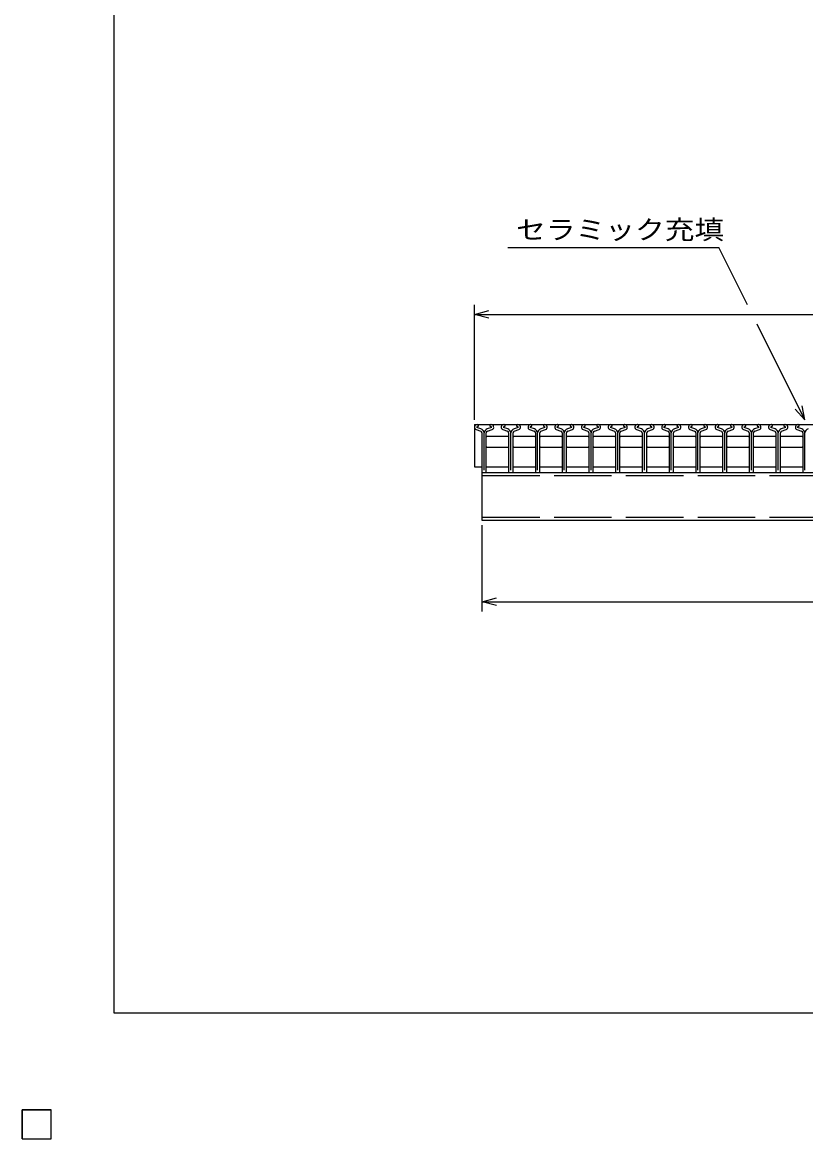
# Model space of a CAD drawing. Units: millimetres, scale not verified. Extents: x -1820 to 1736, y -1282 to 1048.
# Drawn here: x -1820 to -1002, y -1282 to -117 of the extents above; entities that cross this region are included whole.
import ezdxf
from ezdxf.enums import TextEntityAlignment as Align

# ---------------------------------------------------------------- set-up
doc = ezdxf.new("R2010")
doc.units = ezdxf.units.MM
doc.header["$LTSCALE"] = 10
doc.linetypes.add('DASHED', pattern=[7.5, 6, -1.5])
for name, color, linetype, lineweight in [('0_2', 150, 'Continuous', 25), ('16', 3, 'Continuous', 25), ('22', 2, 'Continuous', 25)]:
    doc.layers.add(name, color=color, linetype=linetype, lineweight=lineweight)
doc.styles.add('ベクトル', font='')
doc.styles.get('ベクトル').set_extended_font_data('ベクトル')

msp = doc.modelspace()

# ---------------------------------------------------------------- linework, layer by layer
at = {"layer": '0_2'}
for p, q in [((-1724, -1151.5), (-1724, 1048.5)), ((1736, -1151.5), (-1724, -1151.5))]:
    msp.add_line(p, q, dxfattribs=at)
at = {"layer": '16'}
for p, q in [((-1348, -537), (-352, -537)), ((-1348, -537), (-1348, -581)), ((-1346.38, -542.18), (-1341.51, -543.89)), ((-1341.3, -541.53), (-1345.62, -540.01)), ((-1345.46, -539.31), (-1344.02, -538.61)), ((-1344.02, -538.61), (-1344.02, -538.38)), ((-1340.31, -545.59), (-1340.31, -586.31)), ((-1338, -584.71), (-1338, -545.64)), ((-1335.71, -586.31), (-1335.71, -545.59)), ((-1330.4, -540.01), (-1334.72, -541.53)), ((-1334.51, -543.89), (-1329.64, -542.18)), ((-1332, -538.38), (-1332, -538.61)), ((-1332, -538.61), (-1330.56, -539.31)), ((-1318.48, -542.18), (-1313.61, -543.89)), ((-1313.4, -541.53), (-1317.72, -540.01)), ((-1317.56, -539.31), (-1316.12, -538.61)), ((-1316.12, -538.61), (-1316.12, -538.38)), ((-1312.41, -545.59), (-1312.41, -586.31)), ((-1310.1, -584.71), (-1310.1, -545.64)), ((-1307.81, -586.31), (-1307.81, -545.59)), ((-1302.5, -540.01), (-1306.82, -541.53)), ((-1306.61, -543.89), (-1301.74, -542.18)), ((-1304.1, -538.38), (-1304.1, -538.61)), ((-1304.1, -538.61), (-1302.66, -539.31)), ((-1290.58, -542.18), (-1285.71, -543.89)), ((-1285.5, -541.53), (-1289.82, -540.01)), ((-1289.66, -539.31), (-1288.22, -538.61)), ((-1288.22, -538.61), (-1288.22, -538.38)), ((-1284.51, -545.59), (-1284.51, -586.31)), ((-1282.2, -584.71), (-1282.2, -545.64)), ((-1279.91, -586.31), (-1279.91, -545.59)), ((-1274.6, -540.01), (-1278.92, -541.53)), ((-1278.71, -543.89), (-1273.84, -542.18)), ((-1276.2, -538.38), (-1276.2, -538.61)), ((-1276.2, -538.61), (-1274.76, -539.31)), ((-1262.68, -542.18), (-1257.81, -543.89)), ((-1257.6, -541.53), (-1261.92, -540.01)), ((-1261.76, -539.31), (-1260.32, -538.61)), ((-1260.32, -538.61), (-1260.32, -538.38)), ((-1256.61, -545.59), (-1256.61, -586.31)), ((-1254.3, -584.71), (-1254.3, -545.64)), ((-1252.01, -586.31), (-1252.01, -545.59)), ((-1246.7, -540.01), (-1251.02, -541.53)), ((-1250.81, -543.89), (-1245.94, -542.18)), ((-1248.3, -538.38), (-1248.3, -538.61)), ((-1248.3, -538.61), (-1246.86, -539.31)), ((-1234.78, -542.18), (-1229.91, -543.89)), ((-1229.7, -541.53), (-1234.02, -540.01)), ((-1233.86, -539.31), (-1232.42, -538.61)), ((-1232.42, -538.61), (-1232.42, -538.38)), ((-1228.71, -545.59), (-1228.71, -586.31)), ((-1226.4, -584.71), (-1226.4, -545.64)), ((-1224.11, -586.31), (-1224.11, -545.59)), ((-1218.8, -540.01), (-1223.12, -541.53)), ((-1222.91, -543.89), (-1218.04, -542.18)), ((-1220.4, -538.38), (-1220.4, -538.61)), ((-1220.4, -538.61), (-1218.96, -539.31)), ((-1206.88, -542.18), (-1202.01, -543.89)), ((-1201.8, -541.53), (-1206.12, -540.01)), ((-1205.96, -539.31), (-1204.52, -538.61)), ((-1204.52, -538.61), (-1204.52, -538.38)), ((-1200.81, -545.59), (-1200.81, -586.31)), ((-1198.5, -584.71), (-1198.5, -545.64)), ((-1196.21, -586.31), (-1196.21, -545.59)), ((-1190.9, -540.01), (-1195.22, -541.53)), ((-1195.01, -543.89), (-1190.14, -542.18)), ((-1192.5, -538.38), (-1192.5, -538.61)), ((-1192.5, -538.61), (-1191.06, -539.31)), ((-1178.98, -542.18), (-1174.11, -543.89)), ((-1173.9, -541.53), (-1178.22, -540.01)), ((-1178.06, -539.31), (-1176.62, -538.61)), ((-1176.62, -538.61), (-1176.62, -538.38)), ((-1172.91, -545.59), (-1172.91, -586.31)), ((-1170.6, -584.71), (-1170.6, -545.64)), ((-1168.31, -586.31), (-1168.31, -545.59)), ((-1163, -540.01), (-1167.32, -541.53)), ((-1167.11, -543.89), (-1162.24, -542.18)), ((-1164.6, -538.38), (-1164.6, -538.61)), ((-1164.6, -538.61), (-1163.16, -539.31)), ((-1151.08, -542.18), (-1146.21, -543.89)), ((-1146, -541.53), (-1150.32, -540.01)), ((-1150.16, -539.31), (-1148.72, -538.61)), ((-1148.72, -538.61), (-1148.72, -538.38)), ((-1145.01, -545.59), (-1145.01, -586.31)), ((-1142.7, -584.71), (-1142.7, -545.64)), ((-1140.41, -586.31), (-1140.41, -545.59)), ((-1135.1, -540.01), (-1139.42, -541.53)), ((-1139.21, -543.89), (-1134.34, -542.18)), ((-1136.7, -538.38), (-1136.7, -538.61)), ((-1136.7, -538.61), (-1135.26, -539.31)), ((-1123.18, -542.18), (-1118.31, -543.89)), ((-1118.1, -541.53), (-1122.42, -540.01)), ((-1122.26, -539.31), (-1120.82, -538.61)), ((-1120.82, -538.61), (-1120.82, -538.38)), ((-1117.11, -545.59), (-1117.11, -586.31)), ((-1114.8, -584.71), (-1114.8, -545.64)), ((-1112.51, -586.31), (-1112.51, -545.59)), ((-1107.2, -540.01), (-1111.52, -541.53)), ((-1111.31, -543.89), (-1106.44, -542.18)), ((-1108.8, -538.38), (-1108.8, -538.61)), ((-1108.8, -538.61), (-1107.36, -539.31)), ((-1095.28, -542.18), (-1090.41, -543.89)), ((-1090.2, -541.53), (-1094.52, -540.01)), ((-1094.36, -539.31), (-1092.92, -538.61)), ((-1092.92, -538.61), (-1092.92, -538.38)), ((-1089.21, -545.59), (-1089.21, -586.31)), ((-1086.9, -584.71), (-1086.9, -545.64)), ((-1084.61, -586.31), (-1084.61, -545.59)), ((-1079.3, -540.01), (-1083.62, -541.53)), ((-1083.41, -543.89), (-1078.54, -542.18)), ((-1080.9, -538.38), (-1080.9, -538.61)), ((-1080.9, -538.61), (-1079.46, -539.31)), ((-1067.38, -542.18), (-1062.51, -543.89)), ((-1062.3, -541.53), (-1066.62, -540.01)), ((-1066.46, -539.31), (-1065.02, -538.61)), ((-1065.02, -538.61), (-1065.02, -538.38)), ((-1061.31, -545.59), (-1061.31, -586.31)), ((-1059, -584.71), (-1059, -545.64)), ((-1056.71, -586.31), (-1056.71, -545.59)), ((-1051.4, -540.01), (-1055.72, -541.53)), ((-1055.51, -543.89), (-1050.64, -542.18)), ((-1053, -538.38), (-1053, -538.61)), ((-1053, -538.61), (-1051.56, -539.31)), ((-1039.48, -542.18), (-1034.61, -543.89)), ((-1034.4, -541.53), (-1038.72, -540.01)), ((-1038.56, -539.31), (-1037.12, -538.61)), ((-1037.12, -538.61), (-1037.12, -538.38)), ((-1033.41, -545.59), (-1033.41, -586.31)), ((-1031.1, -584.71), (-1031.1, -545.64)), ((-1028.81, -586.31), (-1028.81, -545.59)), ((-1023.5, -540.01), (-1027.82, -541.53)), ((-1027.61, -543.89), (-1022.74, -542.18)), ((-1025.1, -538.38), (-1025.1, -538.61)), ((-1025.1, -538.61), (-1023.66, -539.31)), ((-1011.58, -542.18), (-1006.71, -543.89)), ((-1006.5, -541.53), (-1010.82, -540.01)), ((-1010.66, -539.31), (-1009.22, -538.61)), ((-1009.22, -538.61), (-1009.22, -538.38)), ((-1005.51, -545.59), (-1005.51, -586.31)), ((-1003.2, -584.71), (-1003.2, -545.64)), ((-1335.75, -550), (-1334.75, -549)), ((-1334.75, -549), (-1313.35, -549)), ((-1313.35, -549), (-1312.35, -550)), ((-1307.85, -550), (-1306.85, -549)), ((-1306.85, -549), (-1285.45, -549)), ((-1285.45, -549), (-1284.45, -550)), ((-1279.95, -550), (-1278.95, -549)), ((-1278.95, -549), (-1257.55, -549)), ((-1257.55, -549), (-1256.55, -550)), ((-1252.05, -550), (-1251.05, -549)), ((-1251.05, -549), (-1229.65, -549)), ((-1229.65, -549), (-1228.65, -550)), ((-1224.15, -550), (-1223.15, -549)), ((-1223.15, -549), (-1201.75, -549)), ((-1201.75, -549), (-1200.75, -550)), ((-1196.25, -550), (-1195.25, -549)), ((-1195.25, -549), (-1173.85, -549)), ((-1173.85, -549), (-1172.85, -550)), ((-1168.35, -550), (-1167.35, -549)), ((-1167.35, -549), (-1145.95, -549)), ((-1145.95, -549), (-1144.95, -550)), ((-1140.45, -550), (-1139.45, -549)), ((-1139.45, -549), (-1118.05, -549)), ((-1118.05, -549), (-1117.05, -550)), ((-1112.55, -550), (-1111.55, -549)), ((-1111.55, -549), (-1090.15, -549)), ((-1090.15, -549), (-1089.15, -550)), ((-1084.65, -550), (-1083.65, -549)), ((-1083.65, -549), (-1062.25, -549)), ((-1062.25, -549), (-1061.25, -550)), ((-1056.75, -550), (-1055.75, -549)), ((-1055.75, -549), (-1034.35, -549)), ((-1034.35, -549), (-1033.35, -550)), ((-1028.85, -550), (-1027.85, -549)), ((-1027.85, -549), (-1006.45, -549)), ((-1006.45, -549), (-1005.45, -550)), ((-1334.75, -561), (-1335.75, -560)), ((-1313.35, -561), (-1334.75, -561)), ((-1312.35, -560), (-1313.35, -561)), ((-1306.85, -561), (-1307.85, -560)), ((-1285.45, -561), (-1306.85, -561)), ((-1284.45, -560), (-1285.45, -561)), ((-1278.95, -561), (-1279.95, -560)), ((-1257.55, -561), (-1278.95, -561)), ((-1256.55, -560), (-1257.55, -561)), ((-1251.05, -561), (-1252.05, -560)), ((-1229.65, -561), (-1251.05, -561)), ((-1228.65, -560), (-1229.65, -561)), ((-1223.15, -561), (-1224.15, -560)), ((-1201.75, -561), (-1223.15, -561)), ((-1200.75, -560), (-1201.75, -561)), ((-1195.25, -561), (-1196.25, -560)), ((-1173.85, -561), (-1195.25, -561)), ((-1172.85, -560), (-1173.85, -561)), ((-1167.35, -561), (-1168.35, -560)), ((-1145.95, -561), (-1167.35, -561)), ((-1144.95, -560), (-1145.95, -561)), ((-1139.45, -561), (-1140.45, -560)), ((-1118.05, -561), (-1139.45, -561)), ((-1117.05, -560), (-1118.05, -561)), ((-1111.55, -561), (-1112.55, -560)), ((-1090.15, -561), (-1111.55, -561)), ((-1089.15, -560), (-1090.15, -561)), ((-1083.65, -561), (-1084.65, -560)), ((-1062.25, -561), (-1083.65, -561)), ((-1061.25, -560), (-1062.25, -561)), ((-1055.75, -561), (-1056.75, -560)), ((-1034.35, -561), (-1055.75, -561)), ((-1033.35, -560), (-1034.35, -561)), ((-1027.85, -561), (-1028.85, -560)), ((-1006.45, -561), (-1027.85, -561)), ((-1005.45, -560), (-1006.45, -561)), ((-1348, -581), (-1340.3, -581)), ((-1335.7, -581), (-1312.4, -581)), ((-1307.8, -581), (-1284.5, -581)), ((-1279.9, -581), (-1256.6, -581)), ((-1252, -581), (-1228.7, -581)), ((-1224.1, -581), (-1200.8, -581)), ((-1196.2, -581), (-1172.9, -581)), ((-1168.3, -581), (-1145, -581)), ((-1140.4, -581), (-1117.1, -581)), ((-1112.5, -581), (-1089.2, -581)), ((-1084.6, -581), (-1061.3, -581)), ((-1056.7, -581), (-1033.4, -581)), ((-1028.8, -581), (-1005.5, -581)), ((-1340, -587), (-360, -587)), ((-1340, -637), (-1340, -587)), ((-1339.61, -587.01), (-1336.41, -587.01)), ((-1311.71, -587.01), (-1308.51, -587.01)), ((-1283.81, -587.01), (-1280.61, -587.01)), ((-1255.91, -587.01), (-1252.71, -587.01)), ((-1228.01, -587.01), (-1224.81, -587.01)), ((-1200.11, -587.01), (-1196.91, -587.01)), ((-1172.21, -587.01), (-1169.01, -587.01)), ((-1144.31, -587.01), (-1141.11, -587.01)), ((-1116.41, -587.01), (-1113.21, -587.01)), ((-1088.51, -587.01), (-1085.31, -587.01)), ((-1060.61, -587.01), (-1057.41, -587.01)), ((-1032.71, -587.01), (-1029.51, -587.01)), ((-1004.81, -587.01), (-1001.61, -587.01)), ((-360, -637), (-1340, -637)), ((-1820, -1252.5), (-1790, -1252.5)), ((-1820, -1282.5), (-1820, -1252.5)), ((-1820, -1252.5), (-1790, -1252.5)), ((-1820, -1282.5), (-1820, -1252.5)), ((-1820, -1252.5), (-1790, -1252.5)), ((-1820, -1282.5), (-1820, -1252.5)), ((-1820, -1252.5), (-1790, -1252.5)), ((-1820, -1282.5), (-1820, -1252.5)), ((-1820, -1252.5), (-1790, -1252.5)), ((-1820, -1282.5), (-1820, -1252.5)), ((-1790, -1282.5), (-1790, -1252.5)), ((-1790, -1282.5), (-1790, -1252.5)), ((-1790, -1282.5), (-1790, -1252.5)), ((-1790, -1282.5), (-1790, -1252.5)), ((-1790, -1282.5), (-1790, -1252.5)), ((-1820, -1282.5), (-1790, -1282.5)), ((-1820, -1282.5), (-1790, -1282.5)), ((-1820, -1282.5), (-1790, -1282.5)), ((-1820, -1282.5), (-1790, -1282.5)), ((-1820, -1282.5), (-1790, -1282.5))]:
    msp.add_line(p, q, dxfattribs=at)
at = {"layer": '16', "linetype": 'DASHED'}
for p, q in [((-1340, -590.2), (-360, -590.2)), ((-1340, -633.8), (-360, -633.8))]:
    msp.add_line(p, q, dxfattribs=at)
at = {"layer": '16'}
for centre, radius, start, end in [((-1345.31, -539.7), 2.7, 90.98, 246.68), ((-1345.29, -539.72), 0.44, 111.91, 222.33), ((-1345.47, -538.45), 1.45, 2.5, 85.55), ((-1342.11, -545.59), 1.8, 0, 70.58), ((-1342.59, -545.94), 4.6, 3.78, 73.7), ((-1333.43, -545.94), 4.6, 106.3, 176.22), ((-1333.91, -545.59), 1.8, 109.42, 180), ((-1330.55, -538.45), 1.45, 94.45, 177.5), ((-1330.71, -539.7), 2.7, 293.32, 89.02002), ((-1330.73, -539.72), 0.44, 317.67, 68.08999), ((-1317.41, -539.7), 2.7, 90.98, 246.68), ((-1317.39, -539.72), 0.44, 111.91, 222.33), ((-1317.57, -538.45), 1.45, 2.5, 85.55), ((-1314.21, -545.59), 1.8, 0, 70.58), ((-1314.69, -545.94), 4.6, 3.78, 73.7), ((-1305.53, -545.94), 4.6, 106.3, 176.22), ((-1306.01, -545.59), 1.8, 109.42, 180), ((-1302.65, -538.45), 1.45, 94.45, 177.5), ((-1302.81, -539.7), 2.7, 293.32, 89.02002), ((-1302.83, -539.72), 0.44, 317.67, 68.08999), ((-1289.51, -539.7), 2.7, 90.98, 246.68), ((-1289.49, -539.72), 0.44, 111.91, 222.33), ((-1289.67, -538.45), 1.45, 2.5, 85.55), ((-1286.31, -545.59), 1.8, 0, 70.58), ((-1286.79, -545.94), 4.6, 3.78, 73.7), ((-1277.63, -545.94), 4.6, 106.3, 176.22), ((-1278.11, -545.59), 1.8, 109.42, 180), ((-1274.75, -538.45), 1.45, 94.45, 177.5), ((-1274.91, -539.7), 2.7, 293.32, 89.02002), ((-1274.93, -539.72), 0.44, 317.67, 68.08999), ((-1261.61, -539.7), 2.7, 90.98, 246.68), ((-1261.59, -539.72), 0.44, 111.91, 222.33), ((-1261.77, -538.45), 1.45, 2.5, 85.55), ((-1258.41, -545.59), 1.8, 0, 70.58), ((-1258.89, -545.94), 4.6, 3.78, 73.7), ((-1249.73, -545.94), 4.6, 106.3, 176.22), ((-1250.21, -545.59), 1.8, 109.42, 180), ((-1246.85, -538.45), 1.45, 94.45, 177.5), ((-1247.01, -539.7), 2.7, 293.32, 89.02002), ((-1247.03, -539.72), 0.44, 317.67, 68.08999), ((-1233.71, -539.7), 2.7, 90.98, 246.68), ((-1233.69, -539.72), 0.44, 111.91, 222.33), ((-1233.87, -538.45), 1.45, 2.5, 85.55), ((-1230.51, -545.59), 1.8, 0, 70.58), ((-1230.99, -545.94), 4.6, 3.78, 73.7), ((-1221.83, -545.94), 4.6, 106.3, 176.22), ((-1222.31, -545.59), 1.8, 109.42, 180), ((-1218.95, -538.45), 1.45, 94.45, 177.5), ((-1219.11, -539.7), 2.7, 293.32, 89.02002), ((-1219.13, -539.72), 0.44, 317.67, 68.08999), ((-1205.81, -539.7), 2.7, 90.98, 246.68), ((-1205.79, -539.72), 0.44, 111.91, 222.33), ((-1205.97, -538.45), 1.45, 2.5, 85.55), ((-1202.61, -545.59), 1.8, 0, 70.58), ((-1203.09, -545.94), 4.6, 3.78, 73.7), ((-1193.93, -545.94), 4.6, 106.3, 176.22), ((-1194.41, -545.59), 1.8, 109.42, 180), ((-1191.05, -538.45), 1.45, 94.45, 177.5), ((-1191.21, -539.7), 2.7, 293.32, 89.02002), ((-1191.23, -539.72), 0.44, 317.67, 68.08999), ((-1177.91, -539.7), 2.7, 90.98, 246.68), ((-1177.89, -539.72), 0.44, 111.91, 222.33), ((-1178.07, -538.45), 1.45, 2.5, 85.55), ((-1174.71, -545.59), 1.8, 0, 70.58), ((-1175.19, -545.94), 4.6, 3.78, 73.7), ((-1166.03, -545.94), 4.6, 106.3, 176.22), ((-1166.51, -545.59), 1.8, 109.42, 180), ((-1163.15, -538.45), 1.45, 94.45, 177.5), ((-1163.31, -539.7), 2.7, 293.32, 89.02002), ((-1163.33, -539.72), 0.44, 317.67, 68.08999), ((-1150.01, -539.7), 2.7, 90.98, 246.68), ((-1149.99, -539.72), 0.44, 111.91, 222.33), ((-1150.17, -538.45), 1.45, 2.5, 85.55), ((-1146.81, -545.59), 1.8, 0, 70.58), ((-1147.29, -545.94), 4.6, 3.78, 73.7), ((-1138.13, -545.94), 4.6, 106.3, 176.22), ((-1138.61, -545.59), 1.8, 109.42, 180), ((-1135.25, -538.45), 1.45, 94.45, 177.5), ((-1135.41, -539.7), 2.7, 293.32, 89.02002), ((-1135.43, -539.72), 0.44, 317.67, 68.08999), ((-1122.11, -539.7), 2.7, 90.98, 246.68), ((-1122.09, -539.72), 0.44, 111.91, 222.33), ((-1122.27, -538.45), 1.45, 2.5, 85.55), ((-1118.91, -545.59), 1.8, 0, 70.58), ((-1119.39, -545.94), 4.6, 3.78, 73.7), ((-1110.23, -545.94), 4.6, 106.3, 176.22), ((-1110.71, -545.59), 1.8, 109.42, 180), ((-1107.35, -538.45), 1.45, 94.45, 177.5), ((-1107.51, -539.7), 2.7, 293.32, 89.02002), ((-1107.53, -539.72), 0.44, 317.67, 68.08999), ((-1094.21, -539.7), 2.7, 90.98, 246.68), ((-1094.19, -539.72), 0.44, 111.91, 222.33), ((-1094.37, -538.45), 1.45, 2.5, 85.55), ((-1091.01, -545.59), 1.8, 0, 70.58), ((-1091.49, -545.94), 4.6, 3.78, 73.7), ((-1082.33, -545.94), 4.6, 106.3, 176.22), ((-1082.81, -545.59), 1.8, 109.42, 180), ((-1079.45, -538.45), 1.45, 94.45, 177.5), ((-1079.61, -539.7), 2.7, 293.32, 89.02002), ((-1079.63, -539.72), 0.44, 317.67, 68.08999), ((-1066.31, -539.7), 2.7, 90.98, 246.68), ((-1066.29, -539.72), 0.44, 111.91, 222.33), ((-1066.47, -538.45), 1.45, 2.5, 85.55), ((-1063.11, -545.59), 1.8, 0, 70.58), ((-1063.59, -545.94), 4.6, 3.78, 73.7), ((-1054.43, -545.94), 4.6, 106.3, 176.22), ((-1054.91, -545.59), 1.8, 109.42, 180), ((-1051.55, -538.45), 1.45, 94.45, 177.5), ((-1051.71, -539.7), 2.7, 293.32, 89.02002), ((-1051.73, -539.72), 0.44, 317.67, 68.08999), ((-1038.41, -539.7), 2.7, 90.98, 246.68), ((-1038.39, -539.72), 0.44, 111.91, 222.33), ((-1038.57, -538.45), 1.45, 2.5, 85.55), ((-1035.21, -545.59), 1.8, 0, 70.58), ((-1035.69, -545.94), 4.6, 3.78, 73.7), ((-1026.53, -545.94), 4.6, 106.3, 176.22), ((-1027.01, -545.59), 1.8, 109.42, 180), ((-1023.65, -538.45), 1.45, 94.45, 177.5), ((-1023.81, -539.7), 2.7, 293.32, 89.02002), ((-1023.83, -539.72), 0.44, 317.67, 68.08999), ((-1010.51, -539.7), 2.7, 90.98, 246.68), ((-1010.49, -539.72), 0.44, 111.91, 222.33), ((-1010.67, -538.45), 1.45, 2.5, 85.55), ((-1007.31, -545.59), 1.8, 0, 70.58), ((-1007.79, -545.94), 4.6, 3.78, 73.7), ((-998.63, -545.94), 4.6, 106.3, 176.22), ((-1339.61, -586.31), 0.7, 180, 270), ((-1336.41, -586.31), 0.7, 270, 0), ((-1311.71, -586.31), 0.7, 180, 270), ((-1308.51, -586.31), 0.7, 270, 0), ((-1283.81, -586.31), 0.7, 180, 270), ((-1280.61, -586.31), 0.7, 270, 0), ((-1255.91, -586.31), 0.7, 180, 270), ((-1252.71, -586.31), 0.7, 270, 0), ((-1228.01, -586.31), 0.7, 180, 270), ((-1224.81, -586.31), 0.7, 270, 0), ((-1200.11, -586.31), 0.7, 180, 270), ((-1196.91, -586.31), 0.7, 270, 0), ((-1172.21, -586.31), 0.7, 180, 270), ((-1169.01, -586.31), 0.7, 270, 0), ((-1144.31, -586.31), 0.7, 180, 270), ((-1141.11, -586.31), 0.7, 270, 0), ((-1116.41, -586.31), 0.7, 180, 270), ((-1113.21, -586.31), 0.7, 270, 0), ((-1088.51, -586.31), 0.7, 180, 270), ((-1085.31, -586.31), 0.7, 270, 0), ((-1060.61, -586.31), 0.7, 180, 270), ((-1057.41, -586.31), 0.7, 270, 0), ((-1032.71, -586.31), 0.7, 180, 270), ((-1029.51, -586.31), 0.7, 270, 0), ((-1004.81, -586.31), 0.7, 180, 270)]:
    msp.add_arc(centre, radius, start, end, dxfattribs=at)
at = {"layer": '22', "color": 4}
for p, q in [((-1313.2, -352), (-1093.2, -352)), ((-1063.2, -412), (-1093.2, -352)), ((-1348, -532), (-1348, -412)), ((-1348, -422), (-1333, -418)), ((-1333, -426), (-1348, -422)), ((-1348, -422), (-352, -422)), ((-1003.2, -532), (-1053.2, -432)), ((-1003.2, -532), (-1013.2, -521)), ((-1003.2, -532), (-1006.2, -517.4)), ((-1340, -732), (-1340, -642)), ((-1340, -722), (-1325, -718)), ((-1325, -726), (-1340, -722)), ((-1340, -722), (-360, -722))]:
    msp.add_line(p, q, dxfattribs=at)
at = {"layer": '22'}
for p, q in [((-1790, -1252.5), (-1820, -1252.5)), ((-1820, -1252.5), (-1820, -1282.5)), ((-1790, -1252.5), (-1820, -1252.5)), ((-1820, -1252.5), (-1820, -1282.5)), ((-1790, -1252.5), (-1820, -1252.5)), ((-1820, -1252.5), (-1820, -1282.5)), ((-1790, -1282.5), (-1790, -1252.5)), ((-1790, -1282.5), (-1790, -1252.5)), ((-1790, -1282.5), (-1790, -1252.5)), ((-1820, -1282.5), (-1790, -1282.5)), ((-1820, -1282.5), (-1790, -1282.5)), ((-1820, -1282.5), (-1790, -1282.5))]:
    msp.add_line(p, q, dxfattribs=at)

# ---------------------------------------------------------------- texts
at = {"layer": '22', "style": 'ベクトル', "width": 1.15}
msp.add_text('セラミック充填', height=19.79, dxfattribs=at).set_placement((-1304.7, -333.5), align=Align.MIDDLE_LEFT)

doc.saveas('drawing.dxf')
